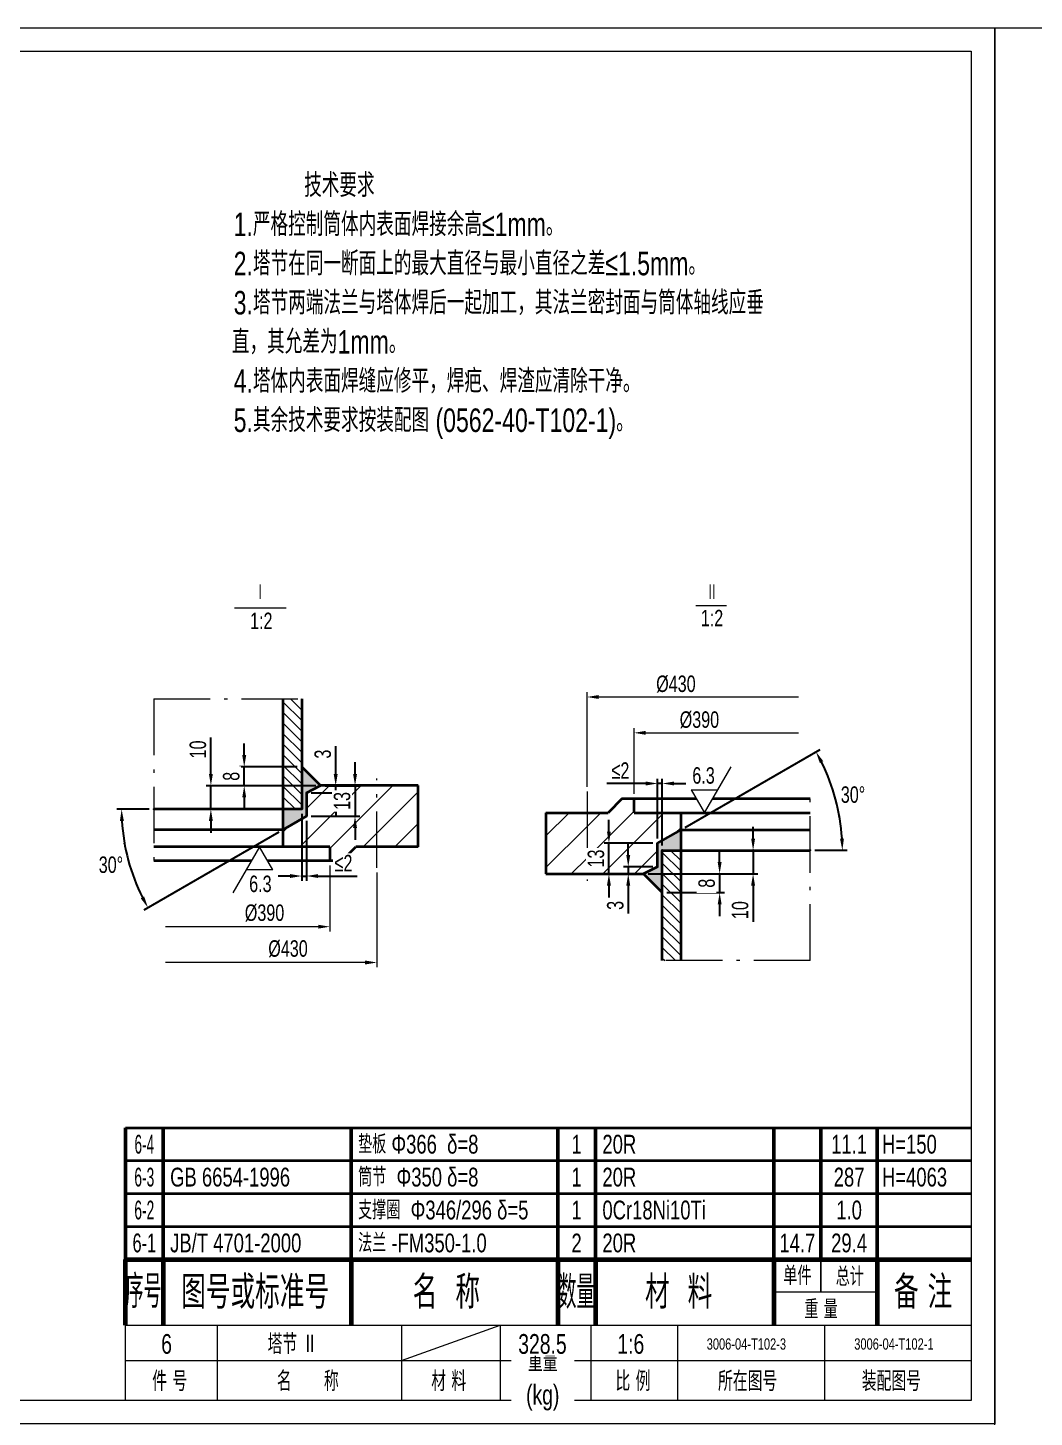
# Model space of a CAD drawing. Header units: millimetres. Extents: x -4980 to 60, y -60 to 3504.
# Drawn here: x -3695 to -2410, y 1731 to 3504 of the extents above; entities that cross this region are included whole.
import ezdxf
from ezdxf.enums import TextEntityAlignment as Align

# ---------------------------------------------------------------- set-up
doc = ezdxf.new("R2010")
doc.units = ezdxf.units.MM
doc.linetypes.add('ACAD_ISO10W100', pattern=[18.7, 12, -3, 0.7, -3])
for name, color, linetype, lineweight in [('中心线', 1, 'ACAD_ISO10W100', 18), ('中粗线', 4, 'Continuous', 35), ('标注', 7, 'Continuous', 18), ('粗实线', 2, 'Continuous', 50), ('细实线', 7, 'Continuous', 18)]:
    doc.layers.add(name, color=color, linetype=linetype, lineweight=lineweight)
doc.styles.add('HGCAD', font='HGCAD.SHX', dxfattribs={"width": 0.75, "bigfont": 'HZTXT.SHX'})
doc.dimstyles.new('HGCAD$0', dxfattribs={"dimtxt": 3.5, "dimasz": 2.5, "dimexe": 1, "dimexo": 1, "dimgap": 1, "dimtad": 1, "dimdec": 1, "dimdsep": 46, "dimtxsty": 'HGCAD', "dimcen": 0, "dimadec": 1, "dimazin": 0, "dimtfac": 1, "dimtmove": 0, "dimatfit": 1, "dimfxl": 0, "dimarcsym": 0})
doc.dimstyles.new('HGCAD$2', dxfattribs={"dimtxt": 3.5, "dimasz": 2.5, "dimexe": 1, "dimexo": 1, "dimgap": 1, "dimtad": 2, "dimtih": 1, "dimdec": 1, "dimdsep": 46, "dimtxsty": 'HGCAD', "dimcen": 0, "dimadec": 0, "dimazin": 0, "dimtfac": 1, "dimtmove": 0, "dimatfit": 1, "dimfxl": 0, "dimarcsym": 0})

# ---------------------------------------------------------------- blocks, each defined once
blk = doc.blocks.new('HGCAD#HGTFTK~A2Z~HGCAD图框')
at = {"layer": '细实线', "color": 7}
blk.add_lwpolyline([(10, -10), (-410, -10), (-410, 584), (10, 584)], close=True, dxfattribs=at)
blk = doc.blocks.new('HGCAD#HGTFTK~A3H~HGCAD图框')
at = {"layer": '细实线', "color": 7}
blk.add_lwpolyline([(5, -5), (-415, -5), (-415, 292), (5, 292)], close=True, dxfattribs=at)
at = {"layer": '细实线', "color": 2}
blk.add_lwpolyline([(0, 0), (-390, 0), (-390, 287), (0, 287)], close=True, dxfattribs=at)
blk = doc.blocks.new('HGCAD#HGTFMXT~HGCAD明细表标题')
at = {"color": 4, "linetype": 'Continuous', "lineweight": 60}
for p, q in [((-180, 0), (-180, 14)), ((-180, 14), (0, 14)), ((-172, 14), (-172, 0)), ((-132, 14), (-132, 0)), ((-88, 14), (-88, 0)), ((-80, 14), (-80, 0)), ((-42, 14), (-42, 0)), ((-20, 14), (-20, 0))]:
    blk.add_line(p, q, dxfattribs=at)
at = {"layer": '标注'}
for p, q in [((-32, 14), (-32, 7)), ((-32, 7), (-32, 14)), ((-20, 7), (-42, 7))]:
    blk.add_line(p, q, dxfattribs=at)
at = {"layer": '标注', "style": 'HGCAD'}
for s, height, width, p in [('单件', 4, 0.75, (-40, 8.52)), ('总计', 4, 0.75, (-28.85, 8.34)), ('序号', 7, 0.55, (-180, 3.68)), ('图号或标准号', 7, 0.75, (-168.15, 3.5)), ('名  称', 7, 0.75, (-118.87, 3.5)), ('数量', 7, 0.55, (-87.87, 3.5)), ('材  料', 7, 0.75, (-69.43, 3.5)), ('备 注', 7, 0.75, (-16.44, 3.5)), ('重 量', 4, 0.75, (-35.51, 1.38))]:
    blk.add_text(s, height=height, dxfattribs=dict(at, width=width)).set_placement(p)
blk = doc.blocks.new('HGCAD#HGTFMXB~HGCAD明细表')
at = {"color": 4}
for p, q in [((-180, 0), (-180, 7)), ((-172, 0), (-172, 7)), ((-132, 0), (-132, 7)), ((-88, 0), (-88, 7)), ((-80, 0), (-80, 7)), ((-42, 0), (-42, 7)), ((-32, 0), (-32, 7)), ((-20, 0), (-20, 7))]:
    blk.add_line(p, q, dxfattribs=at)
at = {"color": 7, "linetype": 'Continuous', "lineweight": 35}
blk.add_line((-180, 7), (0, 7), dxfattribs=at)
at = {"color": 7, "linetype": 'Continuous', "lineweight": 35, "style": 'HGCAD', "width": 0.75, "flags": 8}
for tag, p in [('NO', (-176, 3.5)), ('NUM', (-84, 3.5)), ('ONE', (-37, 3.5)), ('ALL', (-26, 3.5))]:
    blk.add_attdef(tag, text='', height=4, dxfattribs=at).set_placement(p, align=Align.MIDDLE)
for tag, p in [('PARTNO', (-170.5, 3.5)), ('PARTNAME', (-130.5, 3.5)), ('MATERIAL', (-78.5, 3.5)), ('NOTICE', (-19, 3.5))]:
    blk.add_attdef(tag, text='', height=4, dxfattribs=at).set_placement(p, align=Align.MIDDLE_LEFT)
blk = doc.blocks.new('*D12')
at = {"color": 0, "ltscale": 6}
for p in [(-2890.6, 2433.1), (-2928, 2424.1), (-2908.6, 2424.1)]:
    blk.add_point(p, dxfattribs=at)
at = {"layer": '标注', "color": 0, "lineweight": -2, "ltscale": 6}
for p, q in [((-2928, 2448.1), (-2928, 2463.1)), ((-2896.6, 2433.1), (-2934, 2433.1)), ((-2928, 2433.1), (-2928, 2424.1)), ((-2914.6, 2424.1), (-2934, 2424.1)), ((-2928, 2409.1), (-2928, 2373.6))]:
    blk.add_line(p, q, dxfattribs=at)
at = {"layer": '标注', "color": 0, "ltscale": 6}
for points in [[(-2930.5, 2448.1), (-2925.5, 2448.1), (-2928, 2433.1)], [(-2930.5, 2409.1), (-2925.5, 2409.1), (-2928, 2424.1)]]:
    blk.add_solid(points, dxfattribs=at)
at = {"layer": '标注', "color": 0, "ltscale": 6, "insert": (-2944.5, 2383.8), "char_height": 21, "attachment_point": 5, "rotation": 90, "style": 'HGCAD', "bg_fill": 3, "box_fill_scale": 1.1, "bg_fill_color": 256, "bg_fill_true_color": 13158600, "bg_fill_transparency": 10420223}
blk.add_mtext('3', dxfattribs=at)
blk = doc.blocks.new('*D13')
at = {"color": 0, "ltscale": 6}
for p in [(-2890.6, 2463.1), (-2908.6, 2424.1)]:
    blk.add_point(p, dxfattribs=at)
at = {"layer": '标注', "color": 0, "lineweight": -2, "ltscale": 6}
for p, q in [((-2952.7, 2478.1), (-2952.7, 2493.1)), ((-2896.6, 2463.1), (-2958.7, 2463.1)), ((-2952.7, 2424.1), (-2952.7, 2463.1)), ((-2914.6, 2424.1), (-2958.7, 2424.1)), ((-2952.7, 2409.1), (-2952.7, 2394.1))]:
    blk.add_line(p, q, dxfattribs=at)
at = {"layer": '标注', "color": 0, "ltscale": 6}
for points in [[(-2955.2, 2478.1), (-2950.2, 2478.1), (-2952.7, 2463.1)], [(-2955.2, 2409.1), (-2950.2, 2409.1), (-2952.7, 2424.1)]]:
    blk.add_solid(points, dxfattribs=at)
at = {"layer": '标注', "color": 0, "ltscale": 6, "insert": (-2969.2, 2443.6), "char_height": 21, "attachment_point": 5, "rotation": 90, "style": 'HGCAD', "bg_fill": 3, "box_fill_scale": 1.1, "bg_fill_color": 256, "bg_fill_true_color": 13158600, "bg_fill_transparency": 22}
blk.add_mtext('13', dxfattribs=at)
at = {"color": 0, "ltscale": 6}
blk.add_point((-2952.7, 2463.1), dxfattribs=at)
blk = doc.blocks.new('*D14')
at = {"color": 0, "ltscale": 6}
for p in [(-2908.6, 2424.1), (-2884.6, 2400.1)]:
    blk.add_point(p, dxfattribs=at)
at = {"layer": '标注', "color": 0, "lineweight": -2, "ltscale": 6}
for p, q in [((-2811.3, 2439.1), (-2811.3, 2454.1)), ((-2902.6, 2424.1), (-2805.3, 2424.1)), ((-2811.3, 2424.1), (-2811.3, 2400.1)), ((-2878.6, 2400.1), (-2805.3, 2400.1)), ((-2811.3, 2385.1), (-2811.3, 2370.1))]:
    blk.add_line(p, q, dxfattribs=at)
at = {"layer": '标注', "color": 0, "ltscale": 6}
for points in [[(-2813.8, 2439.1), (-2808.8, 2439.1), (-2811.3, 2424.1)], [(-2813.8, 2385.1), (-2808.8, 2385.1), (-2811.3, 2400.1)]]:
    blk.add_solid(points, dxfattribs=at)
at = {"layer": '标注', "color": 0, "ltscale": 6, "insert": (-2827.8, 2412.1), "char_height": 21, "attachment_point": 5, "rotation": 90, "style": 'HGCAD', "bg_fill": 3, "box_fill_scale": 1.1, "bg_fill_color": 256, "bg_fill_true_color": 13158600, "bg_fill_transparency": 37}
blk.add_mtext('8', dxfattribs=at)
at = {"color": 0, "ltscale": 6}
blk.add_point((-2811.3, 2400.1), dxfattribs=at)
blk = doc.blocks.new('*D15')
at = {"color": 0, "ltscale": 6}
for p in [(-2860.6, 2454.1), (-2768.6, 2454.1), (-2908.6, 2424.1)]:
    blk.add_point(p, dxfattribs=at)
at = {"layer": '标注', "color": 0, "lineweight": -2, "ltscale": 6}
for p, q in [((-2768.6, 2469.1), (-2768.6, 2484.1)), ((-2854.6, 2454.1), (-2762.6, 2454.1)), ((-2768.6, 2454.1), (-2768.6, 2424.1)), ((-2902.6, 2424.1), (-2762.6, 2424.1)), ((-2768.6, 2409.1), (-2768.6, 2362.7))]:
    blk.add_line(p, q, dxfattribs=at)
at = {"layer": '标注', "color": 0, "ltscale": 6}
for points in [[(-2771.1, 2469.1), (-2766.1, 2469.1), (-2768.6, 2454.1)], [(-2771.1, 2409.1), (-2766.1, 2409.1), (-2768.6, 2424.1)]]:
    blk.add_solid(points, dxfattribs=at)
at = {"layer": '标注', "color": 0, "ltscale": 6, "insert": (-2785.1, 2377.8), "char_height": 21, "attachment_point": 5, "rotation": 90, "style": 'HGCAD', "bg_fill": 3, "box_fill_scale": 1.1, "bg_fill_color": 256, "bg_fill_true_color": 13158600, "bg_fill_transparency": 47}
blk.add_mtext('10', dxfattribs=at)
blk = doc.blocks.new('*D16')
at = {"color": 0, "ltscale": 6}
for p in [(-2658.5, 2497.8), (-2860.6, 2480.4), (-2890.6, 2463.1), (-2884.6, 2454.1), (-2695.6, 2454.1)]:
    blk.add_point(p, dxfattribs=at)
at = {"layer": '标注', "color": 0, "lineweight": -2, "ltscale": 6}
for p, q in [((-2855.5, 2483.4), (-2683.1, 2582.9)), ((-2689.6, 2454.1), (-2648.6, 2454.1))]:
    blk.add_line(p, q, dxfattribs=at)
blk.add_arc((-2906.2, 2454.1), 251.6, 3.4163, 26.5837, dxfattribs=at)
at = {"layer": '标注', "color": 0, "ltscale": 6}
for points in [[(-2683.4, 2565.5), (-2679, 2567.9), (-2688.3, 2579.9)], [(-2652.6, 2469.1), (-2657.6, 2469), (-2654.6, 2454.1)]]:
    blk.add_solid(points, dxfattribs=at)
at = {"layer": '标注', "color": 0, "ltscale": 6, "insert": (-2641, 2525.1), "char_height": 21, "attachment_point": 5, "style": 'HGCAD', "bg_fill": 3, "box_fill_scale": 1.1, "bg_fill_color": 256, "bg_fill_true_color": 13158600, "bg_fill_transparency": 57}
blk.add_mtext('30°', dxfattribs=at)
blk = doc.blocks.new('*D17')
at = {"color": 0, "ltscale": 6}
for p in [(-2890.6, 2539.4), (-2890.6, 2463.1), (-2884.6, 2454.1)]:
    blk.add_point(p, dxfattribs=at)
at = {"layer": '标注', "color": 0, "lineweight": -2, "ltscale": 6}
for p, q in [((-2905.6, 2539.4), (-2955.4, 2539.4)), ((-2890.6, 2469.1), (-2890.6, 2545.4)), ((-2884.6, 2539.4), (-2890.6, 2539.4)), ((-2884.6, 2460.1), (-2884.6, 2545.4)), ((-2869.6, 2539.4), (-2854.6, 2539.4))]:
    blk.add_line(p, q, dxfattribs=at)
at = {"layer": '标注', "color": 0, "ltscale": 6}
for points in [[(-2905.6, 2541.9), (-2905.6, 2536.9), (-2890.6, 2539.4)], [(-2869.6, 2541.9), (-2869.6, 2536.9), (-2884.6, 2539.4)]]:
    blk.add_solid(points, dxfattribs=at)
at = {"layer": '标注', "color": 0, "ltscale": 6, "insert": (-2938, 2555.9), "char_height": 21, "attachment_point": 5, "style": 'HGCAD', "bg_fill": 3, "box_fill_scale": 1.1, "bg_fill_color": 256, "bg_fill_true_color": 13158600, "bg_fill_transparency": 67}
blk.add_mtext('≤2', dxfattribs=at)
blk = doc.blocks.new('*D28')
at = {"color": 0, "ltscale": 6}
for p in [(-3321, 2536.6), (-3301.6, 2536.6), (-3339, 2527.6)]:
    blk.add_point(p, dxfattribs=at)
at = {"layer": '标注', "color": 0, "lineweight": -2, "ltscale": 6}
for p, q in [((-3301.6, 2551.6), (-3301.6, 2587.1)), ((-3315, 2536.6), (-3295.6, 2536.6)), ((-3301.6, 2527.6), (-3301.6, 2536.6)), ((-3333, 2527.6), (-3295.6, 2527.6)), ((-3301.6, 2512.6), (-3301.6, 2497.6))]:
    blk.add_line(p, q, dxfattribs=at)
at = {"layer": '标注', "color": 0, "ltscale": 6}
for points in [[(-3304.1, 2551.6), (-3299.1, 2551.6), (-3301.6, 2536.6)], [(-3304.1, 2512.6), (-3299.1, 2512.6), (-3301.6, 2527.6)]]:
    blk.add_solid(points, dxfattribs=at)
at = {"layer": '标注', "color": 0, "ltscale": 6, "insert": (-3318.1, 2576.9), "char_height": 21, "attachment_point": 5, "rotation": 90, "style": 'HGCAD', "bg_fill": 3, "box_fill_scale": 1.1, "bg_fill_color": 256, "bg_fill_true_color": 13158600, "bg_fill_transparency": 97}
blk.add_mtext('3', dxfattribs=at)
blk = doc.blocks.new('*D29')
at = {"color": 0, "ltscale": 6}
for p in [(-3321, 2536.6), (-3339, 2497.6)]:
    blk.add_point(p, dxfattribs=at)
at = {"layer": '标注', "color": 0, "lineweight": -2, "ltscale": 6}
for p, q in [((-3276.9, 2551.6), (-3276.9, 2566.6)), ((-3315, 2536.6), (-3270.9, 2536.6)), ((-3276.9, 2536.6), (-3276.9, 2497.6)), ((-3333, 2497.6), (-3270.9, 2497.6)), ((-3276.9, 2482.6), (-3276.9, 2467.6))]:
    blk.add_line(p, q, dxfattribs=at)
at = {"layer": '标注', "color": 0, "ltscale": 6}
for points in [[(-3279.4, 2551.6), (-3274.4, 2551.6), (-3276.9, 2536.6)], [(-3279.4, 2482.6), (-3274.4, 2482.6), (-3276.9, 2497.6)]]:
    blk.add_solid(points, dxfattribs=at)
at = {"layer": '标注', "color": 0, "ltscale": 6, "insert": (-3293.4, 2517.1), "char_height": 21, "attachment_point": 5, "rotation": 90, "style": 'HGCAD', "bg_fill": 3, "box_fill_scale": 1.1, "bg_fill_color": 256, "bg_fill_true_color": 13158600, "bg_fill_transparency": 102}
blk.add_mtext('13', dxfattribs=at)
at = {"color": 0, "ltscale": 6}
blk.add_point((-3276.9, 2497.6), dxfattribs=at)
blk = doc.blocks.new('*D30')
at = {"color": 0, "ltscale": 6}
for p in [(-3345, 2560.6), (-3321, 2536.6)]:
    blk.add_point(p, dxfattribs=at)
at = {"layer": '标注', "color": 0, "lineweight": -2, "ltscale": 6}
for p, q in [((-3418.4, 2575.6), (-3418.4, 2590.6)), ((-3351, 2560.6), (-3424.4, 2560.6)), ((-3418.4, 2536.6), (-3418.4, 2560.6)), ((-3327, 2536.6), (-3424.4, 2536.6)), ((-3418.4, 2521.6), (-3418.4, 2506.6))]:
    blk.add_line(p, q, dxfattribs=at)
at = {"layer": '标注', "color": 0, "ltscale": 6}
for points in [[(-3420.9, 2575.6), (-3415.9, 2575.6), (-3418.4, 2560.6)], [(-3420.9, 2521.6), (-3415.9, 2521.6), (-3418.4, 2536.6)]]:
    blk.add_solid(points, dxfattribs=at)
at = {"layer": '标注', "color": 0, "ltscale": 6, "insert": (-3434.9, 2548.6), "char_height": 21, "attachment_point": 5, "rotation": 90, "style": 'HGCAD', "bg_fill": 3, "box_fill_scale": 1.1, "bg_fill_color": 256, "bg_fill_true_color": 13158600, "bg_fill_transparency": 132}
blk.add_mtext('8', dxfattribs=at)
at = {"color": 0, "ltscale": 6}
blk.add_point((-3418.4, 2560.6), dxfattribs=at)
blk = doc.blocks.new('*D31')
at = {"color": 0, "ltscale": 6}
for p in [(-3321, 2536.6), (-3461, 2506.6), (-3369, 2506.6)]:
    blk.add_point(p, dxfattribs=at)
at = {"layer": '标注', "color": 0, "lineweight": -2, "ltscale": 6}
for p, q in [((-3461, 2551.6), (-3461, 2598)), ((-3327, 2536.6), (-3467, 2536.6)), ((-3461, 2506.6), (-3461, 2536.6)), ((-3375, 2506.6), (-3467, 2506.6)), ((-3461, 2491.6), (-3461, 2476.6))]:
    blk.add_line(p, q, dxfattribs=at)
at = {"layer": '标注', "color": 0, "ltscale": 6}
for points in [[(-3463.5, 2551.6), (-3458.5, 2551.6), (-3461, 2536.6)], [(-3463.5, 2491.6), (-3458.5, 2491.6), (-3461, 2506.6)]]:
    blk.add_solid(points, dxfattribs=at)
at = {"layer": '标注', "color": 0, "ltscale": 6, "insert": (-3477.5, 2582.9), "char_height": 21, "attachment_point": 5, "rotation": 90, "style": 'HGCAD', "bg_fill": 3, "box_fill_scale": 1.1, "bg_fill_color": 256, "bg_fill_true_color": 13158600, "bg_fill_transparency": 142}
blk.add_mtext('10', dxfattribs=at)
blk = doc.blocks.new('*D32')
at = {"color": 0, "ltscale": 6}
for p in [(-3534, 2506.6), (-3345, 2506.6), (-3339, 2497.6), (-3369, 2480.3), (-3571.2, 2463)]:
    blk.add_point(p, dxfattribs=at)
at = {"layer": '标注', "color": 0, "lineweight": -2, "ltscale": 6}
for p, q in [((-3540, 2506.6), (-3581, 2506.6)), ((-3374.2, 2477.3), (-3546.5, 2377.8))]:
    blk.add_line(p, q, dxfattribs=at)
blk.add_arc((-3323.4, 2506.6), 251.6, 183.4163, 206.5837, dxfattribs=at)
at = {"layer": '标注', "color": 0, "ltscale": 6}
for points in [[(-3577.1, 2491.6), (-3572.1, 2491.7), (-3575, 2506.6)], [(-3546.2, 2395.2), (-3550.6, 2392.9), (-3541.3, 2380.8)]]:
    blk.add_solid(points, dxfattribs=at)
at = {"layer": '标注', "color": 0, "ltscale": 6, "insert": (-3588.6, 2435.6), "char_height": 21, "attachment_point": 5, "style": 'HGCAD', "bg_fill": 3, "box_fill_scale": 1.1, "bg_fill_color": 256, "bg_fill_true_color": 13158600, "bg_fill_transparency": 152}
blk.add_mtext('30°', dxfattribs=at)
blk = doc.blocks.new('*D33')
at = {"color": 0, "ltscale": 6}
for p in [(-3345, 2506.6), (-3339, 2497.6), (-3339, 2421.3)]:
    blk.add_point(p, dxfattribs=at)
at = {"layer": '标注', "color": 0, "lineweight": -2, "ltscale": 6}
for p, q in [((-3345, 2500.6), (-3345, 2415.3)), ((-3339, 2491.6), (-3339, 2415.3)), ((-3360, 2421.3), (-3375, 2421.3)), ((-3345, 2421.3), (-3339, 2421.3)), ((-3324, 2421.3), (-3274.2, 2421.3))]:
    blk.add_line(p, q, dxfattribs=at)
at = {"layer": '标注', "color": 0, "ltscale": 6}
for points in [[(-3360, 2423.8), (-3360, 2418.8), (-3345, 2421.3)], [(-3324, 2423.8), (-3324, 2418.8), (-3339, 2421.3)]]:
    blk.add_solid(points, dxfattribs=at)
at = {"layer": '标注', "color": 0, "ltscale": 6, "insert": (-3291.6, 2437.8), "char_height": 21, "attachment_point": 5, "style": 'HGCAD', "bg_fill": 3, "box_fill_scale": 1.1, "bg_fill_color": 256, "bg_fill_true_color": 13158600, "bg_fill_transparency": 162}
blk.add_mtext('≤2', dxfattribs=at)

msp = doc.modelspace()

# ---------------------------------------------------------------- hatches: boundary and pattern name
at = {"layer": '细实线', "ltscale": 6}
h = msp.add_hatch(dxfattribs=at)
h.set_pattern_fill('ANSI31', color=256, scale=3, angle=90, style=0)
h.set_pattern_definition([(135, (-7968.233, -3129.233), (-6.735192, -6.735192), [])])
h.paths.add_polyline_path([(-3344.98, 2647.4), (-3368.98, 2647.4), (-3368.98, 2506.64), (-3344.98, 2506.64)])
for points in [[(-3368.98, 2480.32), (-3338.98, 2497.64), (-3338.98, 2527.64), (-3320.98, 2536.64), (-3344.98, 2560.64), (-3344.98, 2506.64), (-3368.98, 2506.64)], [(-2860.65, 2480.4), (-2890.65, 2463.08), (-2890.65, 2433.08), (-2908.65, 2424.08), (-2884.65, 2400.08), (-2884.65, 2454.08), (-2860.65, 2454.08)]]:
    msp.add_hatch(color=256, dxfattribs=at).paths.add_polyline_path(points)
h = msp.add_hatch(dxfattribs=at)
h.set_pattern_fill('ANSI31', color=256, scale=3, angle=90, style=0)
h.set_pattern_definition([(135, (-4980, -141), (-6.735192, -6.735192), [])])
h.paths.add_polyline_path([(-2860.65, 2454.08), (-2884.65, 2454.08), (-2884.65, 2313.32), (-2860.65, 2313.32)])

# ---------------------------------------------------------------- linework, layer by layer
at = {"layer": '中心线', "ltscale": 6}
for p, q in [((-3533.98, 2647.4), (-3533.98, 2440.64)), ((-3533.98, 2647.4), (-3344.98, 2647.4)), ((-3248.98, 2431.64), (-3248.98, 2545.64)), ((-2980.65, 2529.08), (-2980.65, 2415.08)), ((-2695.65, 2313.32), (-2695.65, 2520.08)), ((-2695.65, 2313.32), (-2884.65, 2313.32))]:
    msp.add_line(p, q, dxfattribs=at)
at = {"layer": '中粗线', "ltscale": 6}
for p, q in [((-3368.98, 2647.4), (-3368.98, 2458.64)), ((-3344.98, 2647.4), (-3344.98, 2506.64)), ((-3320.98, 2536.64), (-3344.98, 2560.64)), ((-3338.98, 2527.64), (-3320.98, 2536.64)), ((-3196.48, 2536.64), (-3320.98, 2536.64)), ((-3196.48, 2458.64), (-3196.48, 2536.64)), ((-3338.98, 2527.64), (-3338.98, 2497.64)), ((-2935.65, 2520.08), (-2953.65, 2502.08)), ((-2935.65, 2520.08), (-2841.04, 2520.08)), ((-2920.65, 2502.08), (-2920.65, 2520.08)), ((-2820.25, 2520.08), (-2695.65, 2520.08)), ((-3344.98, 2506.64), (-3533.98, 2506.64)), ((-3033.15, 2502.08), (-3033.15, 2424.08)), ((-3033.15, 2502.08), (-2953.65, 2502.08)), ((-2920.65, 2502.08), (-2695.65, 2502.08)), ((-2860.65, 2313.32), (-2860.65, 2502.08)), ((-3338.98, 2497.64), (-3368.98, 2480.32)), ((-3368.98, 2480.32), (-3533.98, 2480.32)), ((-2890.65, 2463.08), (-2860.65, 2480.4)), ((-2860.65, 2480.4), (-2695.65, 2480.4)), ((-3308.98, 2458.64), (-3533.98, 2458.64)), ((-3308.98, 2458.64), (-3308.98, 2440.64)), ((-3293.98, 2440.64), (-3275.98, 2458.64)), ((-3196.48, 2458.64), (-3275.98, 2458.64)), ((-2890.65, 2433.08), (-2890.65, 2463.08)), ((-2884.65, 2313.32), (-2884.65, 2454.08)), ((-2884.65, 2454.08), (-2695.65, 2454.08)), ((-3409.38, 2440.64), (-3533.98, 2440.64)), ((-3293.98, 2440.64), (-3388.59, 2440.64)), ((-2890.65, 2433.08), (-2908.65, 2424.08)), ((-3033.15, 2424.08), (-2908.65, 2424.08)), ((-2908.65, 2424.08), (-2884.65, 2400.08))]:
    msp.add_line(p, q, dxfattribs=at)
at = {"layer": '标注', "color": 3, "ltscale": 6}
for p, q in [((-2980.65, 2535.08), (-2980.65, 2655.81)), ((-2965.65, 2649.81), (-2710.65, 2649.81)), ((-2920.65, 2526.08), (-2920.65, 2610.09)), ((-2905.65, 2604.09), (-2710.65, 2604.09)), ((-3308.98, 2434.64), (-3308.98, 2350.63)), ((-3248.98, 2425.64), (-3248.98, 2304.91)), ((-3323.98, 2356.63), (-3518.98, 2356.63)), ((-3263.98, 2310.91), (-3518.98, 2310.91))]:
    msp.add_line(p, q, dxfattribs=at)
for points in [[(-2965.65, 2652.31), (-2965.65, 2647.31), (-2980.65, 2649.81)], [(-2905.65, 2606.59), (-2905.65, 2601.59), (-2920.65, 2604.09)], [(-3323.98, 2354.13), (-3323.98, 2359.13), (-3308.98, 2356.63)], [(-3263.98, 2308.41), (-3263.98, 2313.41), (-3248.98, 2310.91)]]:
    msp.add_solid(points, dxfattribs=at)
at = {"layer": '细实线', "ltscale": 6}
for p, q in [((-3269.24, 2536.64), (-3347.24, 2458.64)), ((-3309.65, 2536.64), (-3338.98, 2507.31)), ((-3228.83, 2536.64), (-3248.98, 2516.49)), ((-3196.48, 2528.58), (-3248.98, 2476.08)), ((-3248.98, 2516.49), (-3308.98, 2456.49)), ((-3033.15, 2472.56), (-3003.63, 2502.08)), ((-2980.65, 2444.23), (-2920.65, 2504.23)), ((-2980.65, 2484.65), (-2963.21, 2502.08)), ((-2960.39, 2424.08), (-2882.39, 2502.08)), ((-3361.86, 2484.44), (-3368.98, 2477.31)), ((-3196.48, 2488.17), (-3226.01, 2458.64)), ((-3033.15, 2432.15), (-2980.65, 2484.65)), ((-2867.78, 2476.28), (-2860.65, 2483.41)), ((-3248.98, 2476.08), (-3266.42, 2458.64)), ((-2919.98, 2424.08), (-2890.65, 2453.41)), ((-3000.8, 2424.08), (-2980.65, 2444.23)), ((-3217.5, 1803), (-3091.5, 1848))]:
    msp.add_line(p, q, dxfattribs=at)
at = {"layer": '细实线', "ltscale": 4}
for p, q in [((-3570, 1752), (-3570, 1848)), ((-3570, 1848), (-2490, 1848)), ((-3453, 1848), (-3453, 1752)), ((-3217.5, 1848), (-3217.5, 1752)), ((-3091.5, 1848), (-3091.5, 1752)), ((-2976, 1848), (-2976, 1752)), ((-2865, 1848), (-2865, 1752)), ((-2677.5, 1848), (-2677.5, 1752)), ((-3570, 1803), (-2490, 1803))]:
    msp.add_line(p, q, dxfattribs=at)

# ---------------------------------------------------------------- block references
at = {"layer": '粗实线', "ltscale": 6, "xscale": 6, "yscale": 6, "zscale": 6}
for name, p in [('HGCAD#HGTFTK~A3H~HGCAD图框', (-2490, 1752)), ('HGCAD#HGTFTK~A2Z~HGCAD图框', (0, 0)), ('HGCAD#HGTFMXT~HGCAD明细表标题', (-2490, 1848))]:
    msp.add_blockref(name, p, dxfattribs=at)
at = {"layer": '粗实线', "ltscale": 6}
ref = msp.add_blockref('HGCAD#HGTFMXB~HGCAD明细表', (-2490, 2058), dxfattribs=dict(at, xscale=6, yscale=6, zscale=6))
ref.add_attrib('NO', '6-4', dxfattribs={"layer": '0', "color": 7, "linetype": 'Continuous', "lineweight": 35, "height": 24, "style": 'HGCAD', "width": 0.55, "flags": 8}).set_placement((-3546, 2079), align=Align.MIDDLE)
ref.add_attrib('PARTNAME', '垫板 Φ366  δ=8', dxfattribs={"layer": '0', "color": 7, "linetype": 'Continuous', "lineweight": 35, "height": 24, "style": 'HGCAD', "width": 0.75, "flags": 8}).set_placement((-3273, 2079), align=Align.MIDDLE_LEFT)
ref.add_attrib('NUM', '1', dxfattribs={"layer": '0', "color": 7, "linetype": 'Continuous', "lineweight": 35, "height": 24, "style": 'HGCAD', "width": 0.75, "flags": 8}).set_placement((-2994, 2079), align=Align.MIDDLE)
ref.add_attrib('MATERIAL', '20R', dxfattribs={"layer": '0', "color": 7, "linetype": 'Continuous', "lineweight": 35, "height": 24, "style": 'HGCAD', "width": 0.75, "flags": 8}).set_placement((-2961, 2079), align=Align.MIDDLE_LEFT)
ref.add_attrib('ALL', '11.1', dxfattribs={"layer": '0', "color": 7, "linetype": 'Continuous', "lineweight": 35, "height": 24, "style": 'HGCAD', "width": 0.75, "flags": 8}).set_placement((-2646, 2079), align=Align.MIDDLE)
ref.add_attrib('NOTICE', 'H=150', dxfattribs={"layer": '0', "color": 7, "linetype": 'Continuous', "lineweight": 35, "height": 24, "style": 'HGCAD', "width": 0.75, "flags": 8}).set_placement((-2604, 2079), align=Align.MIDDLE_LEFT)
ref = msp.add_blockref('HGCAD#HGTFMXB~HGCAD明细表', (-2490, 2016), dxfattribs=dict(at, xscale=6, yscale=6, zscale=6))
ref.add_attrib('NO', '6-3', dxfattribs={"layer": '0', "color": 7, "linetype": 'Continuous', "lineweight": 35, "height": 24, "style": 'HGCAD', "width": 0.56, "flags": 8}).set_placement((-3546, 2037), align=Align.MIDDLE)
ref.add_attrib('PARTNO', 'GB 6654-1996', dxfattribs={"layer": '0', "color": 7, "linetype": 'Continuous', "lineweight": 35, "height": 24, "style": 'HGCAD', "width": 0.75, "flags": 8}).set_placement((-3513, 2037), align=Align.MIDDLE_LEFT)
ref.add_attrib('PARTNAME', '筒节  Φ350 δ=8', dxfattribs={"layer": '0', "color": 7, "linetype": 'Continuous', "lineweight": 35, "height": 24, "style": 'HGCAD', "width": 0.75, "flags": 8}).set_placement((-3273, 2037), align=Align.MIDDLE_LEFT)
ref.add_attrib('NUM', '1', dxfattribs={"layer": '0', "color": 7, "linetype": 'Continuous', "lineweight": 35, "height": 24, "style": 'HGCAD', "width": 0.75, "flags": 8}).set_placement((-2994, 2037), align=Align.MIDDLE)
ref.add_attrib('MATERIAL', '20R', dxfattribs={"layer": '0', "color": 7, "linetype": 'Continuous', "lineweight": 35, "height": 24, "style": 'HGCAD', "width": 0.75, "flags": 8}).set_placement((-2961, 2037), align=Align.MIDDLE_LEFT)
ref.add_attrib('ALL', '287', dxfattribs={"layer": '0', "color": 7, "linetype": 'Continuous', "lineweight": 35, "height": 24, "style": 'HGCAD', "width": 0.75, "flags": 8}).set_placement((-2646, 2037), align=Align.MIDDLE)
ref.add_attrib('NOTICE', 'H=4063', dxfattribs={"layer": '0', "color": 7, "linetype": 'Continuous', "lineweight": 35, "height": 24, "style": 'HGCAD', "width": 0.75, "flags": 8}).set_placement((-2604, 2037), align=Align.MIDDLE_LEFT)
ref = msp.add_blockref('HGCAD#HGTFMXB~HGCAD明细表', (-2490, 1974), dxfattribs=dict(at, xscale=6, yscale=6, zscale=6))
ref.add_attrib('NO', '6-2', dxfattribs={"layer": '0', "color": 7, "linetype": 'Continuous', "lineweight": 35, "height": 24, "style": 'HGCAD', "width": 0.56, "flags": 8}).set_placement((-3546, 1995), align=Align.MIDDLE)
ref.add_attrib('PARTNAME', '支撑圈  Φ346/296 δ=5', dxfattribs={"layer": '0', "color": 7, "linetype": 'Continuous', "lineweight": 35, "height": 24, "style": 'HGCAD', "width": 0.75, "flags": 8}).set_placement((-3273, 1995), align=Align.MIDDLE_LEFT)
ref.add_attrib('NUM', '1', dxfattribs={"layer": '0', "color": 7, "linetype": 'Continuous', "lineweight": 35, "height": 24, "style": 'HGCAD', "width": 0.75, "flags": 8}).set_placement((-2994, 1995), align=Align.MIDDLE)
ref.add_attrib('MATERIAL', '0Cr18Ni10Ti', dxfattribs={"layer": '0', "color": 7, "linetype": 'Continuous', "lineweight": 35, "height": 24, "style": 'HGCAD', "width": 0.75, "flags": 8}).set_placement((-2961, 1995), align=Align.MIDDLE_LEFT)
ref.add_attrib('ALL', '1.0', dxfattribs={"layer": '0', "color": 7, "linetype": 'Continuous', "lineweight": 35, "height": 24, "style": 'HGCAD', "width": 0.75, "flags": 8}).set_placement((-2646, 1995), align=Align.MIDDLE)
ref = msp.add_blockref('HGCAD#HGTFMXB~HGCAD明细表', (-2490, 1932), dxfattribs=dict(at, xscale=6, yscale=6, zscale=6))
ref.add_attrib('NO', '6-1', dxfattribs={"layer": '0', "color": 7, "linetype": 'Continuous', "lineweight": 35, "height": 24, "style": 'HGCAD', "width": 0.66, "flags": 8}).set_placement((-3546, 1953), align=Align.MIDDLE)
ref.add_attrib('PARTNO', 'JB/T 4701-2000', dxfattribs={"layer": '0', "color": 7, "linetype": 'Continuous', "lineweight": 35, "height": 24, "style": 'HGCAD', "width": 0.75, "flags": 8}).set_placement((-3513, 1953), align=Align.MIDDLE_LEFT)
ref.add_attrib('PARTNAME', '法兰 -FM350-1.0', dxfattribs={"layer": '0', "color": 7, "linetype": 'Continuous', "lineweight": 35, "height": 24, "style": 'HGCAD', "width": 0.75, "flags": 8}).set_placement((-3273, 1953), align=Align.MIDDLE_LEFT)
ref.add_attrib('NUM', '2', dxfattribs={"layer": '0', "color": 7, "linetype": 'Continuous', "lineweight": 35, "height": 24, "style": 'HGCAD', "width": 0.75, "flags": 8}).set_placement((-2994, 1953), align=Align.MIDDLE)
ref.add_attrib('MATERIAL', '20R', dxfattribs={"layer": '0', "color": 7, "linetype": 'Continuous', "lineweight": 35, "height": 24, "style": 'HGCAD', "width": 0.75, "flags": 8}).set_placement((-2961, 1953), align=Align.MIDDLE_LEFT)
ref.add_attrib('ONE', '14.7', dxfattribs={"layer": '0', "color": 7, "linetype": 'Continuous', "lineweight": 35, "height": 24, "style": 'HGCAD', "width": 0.75, "flags": 8}).set_placement((-2712, 1953), align=Align.MIDDLE)
ref.add_attrib('ALL', '29.4', dxfattribs={"layer": '0', "color": 7, "linetype": 'Continuous', "lineweight": 35, "height": 24, "style": 'HGCAD', "width": 0.75, "flags": 8}).set_placement((-2646, 1953), align=Align.MIDDLE)

# ---------------------------------------------------------------- texts
at = {"layer": '细实线', "style": 'HGCAD', "width": 0.75}
for s, p in [('           技术要求', (-3431.85, 3288.09)), ('1.严格控制筒体内表面焊接余高≤1mm。', (-3431.85, 3238.09)), ('2.塔节在同一断面上的最大直径与最小直径之差≤1.5mm。', (-3431.85, 3188.09)), ('3.塔节两端法兰与塔体焊后一起加工，其法兰密封面与筒体轴线应垂', (-3431.85, 3138.09)), ('直，其允差为1mm。', (-3434.15, 3088.09)), ('4.塔体内表面焊缝应修平，焊疤、焊渣应清除干净。', (-3431.85, 3038.09)), ('5.其余技术要求按装配图 (0562-40-T102-1)。', (-3431.85, 2988.09))]:
    msp.add_text(s, height=30, dxfattribs=at).set_placement(p)

# ---------------------------------------------------------------- next in the draw order: texts
at = {"layer": '标注', "color": 6, "ltscale": 6, "char_height": 21, "width": 53.1349, "attachment_point": 5, "style": 'HGCAD', "bg_fill": 3, "box_fill_scale": 1.1, "bg_fill_color": 256, "bg_fill_true_color": 13158600, "bg_fill_transparency": 367}
for s, insert in [('Ⅰ', (-3398.07, 2783.57)), ('Ⅱ', (-2821.07, 2783.57))]:
    msp.add_mtext(s, dxfattribs=dict(at, insert=insert))
at = {"layer": '标注', "color": 3, "ltscale": 6, "char_height": 21, "attachment_point": 5, "style": 'HGCAD', "bg_fill": 3, "box_fill_scale": 1.1, "bg_fill_color": 256, "bg_fill_true_color": 13158600}
for s, insert, bg_fill_transparency in [('%%C430', (-2867.15, 2666.31), 367), ('%%C390', (-2837.15, 2620.59), 427), ('%%C390', (-3392.48, 2374.13), 427), ('%%C430', (-3362.48, 2328.41), 367)]:
    msp.add_mtext(s, dxfattribs=dict(at, insert=insert, bg_fill_transparency=bg_fill_transparency))
at = {"layer": '细实线', "color": 6, "ltscale": 6, "attachment_point": 5, "style": 'HGCAD', "bg_fill": 3, "box_fill_scale": 1.1, "bg_fill_color": 256, "bg_fill_true_color": 13158600, "bg_fill_transparency": 367}
for s, insert, char_height, width in [('6', (-3517.56, 1823.87), 25.2, 75.3242), ('塔节 Ⅱ', (-3356.76, 1823.87), 25.2, 137.7591), ('1:6', (-2924.76, 1823.87), 25.2, 48.0798), ('3006-04-T102-3', (-2777.16, 1823.87), 14.4, 124.0315), ('3006-04-T102-1', (-2588.76, 1823.87), 14.4, 124.0315), ('重量(kg)', (-3037.2, 1776.45), 25.2, 75.3242), ('件 号', (-3513.6, 1776.45), 25.2, 59.4317), ('名      称', (-3337.2, 1776.45), 25.2, 130.948), ('材 料', (-3157.2, 1776.45), 25.2, 59.4316), ('比 例', (-2922, 1776.45), 25.2, 52.6206), ('所在图号', (-2775.6, 1776.45), 25.2, 81.1024), ('装配图号', (-2592, 1776.45), 25.2, 81.1024)]:
    msp.add_mtext(s, dxfattribs=dict(at, insert=insert, char_height=char_height, width=width))

# ---------------------------------------------------------------- next in the draw order: dimensions: what is measured, and where the dimension line sits
at = {"layer": '标注', "color": 3, "ltscale": 6}
for base, p1, p2, angle, picture, middle in [((-3301.61, 2536.64), (-3338.98, 2527.64), (-3320.98, 2536.64), 270, '*D28', (-3318.11, 2576.88)), ((-2928.02, 2424.08), (-2890.65, 2433.08), (-2908.65, 2424.08), 90, '*D12', (-2944.52, 2383.84))]:
    dim = msp.add_linear_dim(base=base, p1=p1, p2=p2, angle=angle, text='3', dimstyle='HGCAD$0', override={"dimscale": 6}, dxfattribs=at)
    dim.commit()
    dim.dimension.update_dxf_attribs({"geometry": picture, "text_midpoint": middle})

# ---------------------------------------------------------------- next in the draw order: linework, layer by layer
at = {"layer": '标注', "color": 6, "ltscale": 6}
for p, q in [((-2841.75, 2766.7), (-2802.75, 2766.7)), ((-3430.75, 2763.7), (-3364.75, 2763.7))]:
    msp.add_line(p, q, dxfattribs=at)

# ---------------------------------------------------------------- next in the draw order: texts
at = {"layer": '细实线', "color": 6, "ltscale": 6, "insert": (-3037.56, 1823.87), "char_height": 25.2, "width": 62.8372, "attachment_point": 5, "style": 'HGCAD', "bg_fill": 3, "box_fill_scale": 1.1, "bg_fill_color": 256, "bg_fill_true_color": 13158600, "bg_fill_transparency": 367}
msp.add_mtext('328.5', dxfattribs=at)

# ---------------------------------------------------------------- next in the draw order: dimensions: what is measured, and where the dimension line sits
at = {"layer": '标注', "color": 3, "ltscale": 6}
for base, p1, p2, angle, picture, middle in [((-3276.92, 2497.64), (-3320.98, 2536.64), (-3338.98, 2497.64), 270, '*D29', (-3293.42, 2517.14)), ((-2952.71, 2463.08), (-2908.65, 2424.08), (-2890.65, 2463.08), 90, '*D13', (-2969.21, 2443.58))]:
    dim = msp.add_linear_dim(base=base, p1=p1, p2=p2, angle=angle, text='13', dimstyle='HGCAD$0', override={"dimscale": 6}, dxfattribs=at)
    dim.commit()
    dim.dimension.update_dxf_attribs({"geometry": picture, "text_midpoint": middle})

# ---------------------------------------------------------------- next in the draw order: texts
at = {"layer": '标注', "color": 6, "ltscale": 6, "char_height": 21, "width": 53.1349, "attachment_point": 5, "style": 'HGCAD', "bg_fill": 3, "box_fill_scale": 1.1, "bg_fill_color": 256, "bg_fill_true_color": 13158600, "bg_fill_transparency": 367}
for insert in [(-3396.63, 2747.04), (-2821.07, 2750.57)]:
    msp.add_mtext('1:2', dxfattribs=dict(at, insert=insert))

# ---------------------------------------------------------------- next in the draw order: dimensions: what is measured, and where the dimension line sits
at = {"layer": '标注', "color": 3, "ltscale": 6}
for base, p1, p2, angle, picture, middle in [((-3418.38, 2560.64), (-3320.98, 2536.64), (-3344.98, 2560.64), 270, '*D30', (-3434.88, 2548.64)), ((-2811.25, 2400.08), (-2908.65, 2424.08), (-2884.65, 2400.08), 90, '*D14', (-2827.75, 2412.08))]:
    dim = msp.add_linear_dim(base=base, p1=p1, p2=p2, angle=angle, text='8', dimstyle='HGCAD$0', override={"dimscale": 6}, dxfattribs=at)
    dim.commit()
    dim.dimension.update_dxf_attribs({"geometry": picture, "text_midpoint": middle})

# ---------------------------------------------------------------- next in the draw order: dimensions: what is measured, and where the dimension line sits
for base, p1, p2, angle, picture, middle in [((-3461.02, 2506.64), (-3320.98, 2536.64), (-3368.98, 2506.64), 270, '*D31', (-3461.02, 2582.94)), ((-2768.62, 2454.08), (-2908.65, 2424.08), (-2860.65, 2454.08), 90, '*D15', (-2768.62, 2377.78))]:
    dim = msp.add_linear_dim(base=base, p1=p1, p2=p2, angle=angle, text='10', dimstyle='HGCAD$0', override={"dimscale": 6}, dxfattribs=at)
    dim.commit()
    dim.dimension.update_dxf_attribs({"geometry": picture, "text_midpoint": middle, "dimtype": 160})

# ---------------------------------------------------------------- next in the draw order: dimensions: what is measured, and where the dimension line sits
for base, line1, line2, picture, middle in [((-2658.45, 2497.77), ((-2884.65, 2454.08), (-2695.65, 2454.08)), ((-2890.65, 2463.08), (-2860.65, 2480.4)), '*D16', (-2641.04, 2525.14)), ((-3571.18, 2462.95), ((-3344.98, 2506.64), (-3533.98, 2506.64)), ((-3338.98, 2497.64), (-3368.98, 2480.32)), '*D32', (-3588.59, 2435.59))]:
    dim = msp.add_angular_dim_2l(base=base, line1=line1, line2=line2, dimstyle='HGCAD$2', override={"dimscale": 6}, dxfattribs=at)
    dim.commit()
    dim.dimension.update_dxf_attribs({"geometry": picture, "text_midpoint": middle})

# ---------------------------------------------------------------- next in the draw order: linework, layer by layer
for p, q in [((-2830.65, 2502.08), (-2796.7, 2560.88)), ((-3398.98, 2458.64), (-3432.93, 2399.84))]:
    msp.add_line(p, q, dxfattribs=at)

# ---------------------------------------------------------------- next in the draw order: dimensions: what is measured, and where the dimension line sits
dim = msp.add_linear_dim(base=(-2890.65, 2539.37), p1=(-2884.65, 2454.08), p2=(-2890.65, 2463.08), text='≤2', dimstyle='HGCAD$0', override={"dimscale": 6}, dxfattribs=at)
dim.commit()
dim.dimension.update_dxf_attribs({"geometry": '*D17', "text_midpoint": (-2938.02, 2555.87)})
dim = msp.add_linear_dim(base=(-3338.98, 2421.35), p1=(-3344.98, 2506.64), p2=(-3338.98, 2497.64), angle=180, text='≤2', dimstyle='HGCAD$0', override={"dimscale": 6}, dxfattribs=at)
dim.commit()
dim.dimension.update_dxf_attribs({"geometry": '*D33', "text_midpoint": (-3291.61, 2437.85)})

# ---------------------------------------------------------------- next in the draw order: linework, layer by layer
for p, q in [((-2847.62, 2531.48), (-2813.67, 2531.48)), ((-2847.62, 2531.48), (-2830.65, 2502.08)), ((-3382.01, 2429.24), (-3398.98, 2458.64)), ((-3382.01, 2429.24), (-3415.96, 2429.24))]:
    msp.add_line(p, q, dxfattribs=at)

# ---------------------------------------------------------------- next in the draw order: texts
at = {"layer": '标注', "color": 3, "ltscale": 6, "char_height": 21, "attachment_point": 5, "style": 'HGCAD', "bg_fill": 3, "box_fill_scale": 1.1, "bg_fill_color": 256, "bg_fill_true_color": 13158600, "bg_fill_transparency": 427}
for insert in [(-2831.86, 2549.53), (-3397.77, 2411.2)]:
    msp.add_mtext('6.3', dxfattribs=dict(at, insert=insert))

doc.saveas('drawing.dxf')
